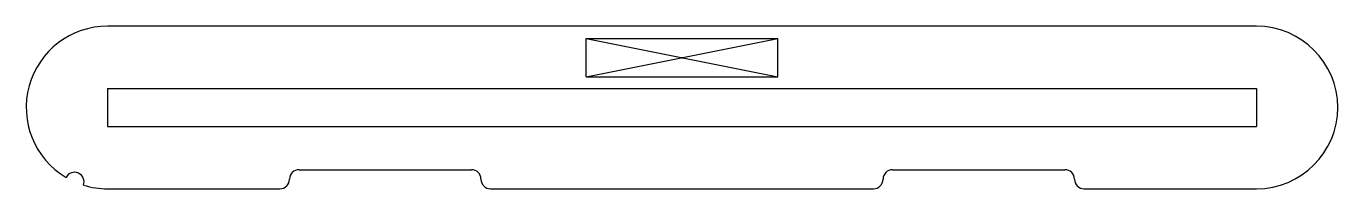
# Model space of a CAD drawing. Header units: millimetres. Extents: x 60.6 to 129.1, y 246.3 to 254.8.
import ezdxf

# ---------------------------------------------------------------- set-up
doc = ezdxf.new("R2010")
doc.units = ezdxf.units.MM
doc.header["$PDSIZE"] = -1
doc.linetypes.add('CENTERX2', pattern=[20.32, 12.7, -2.54, 2.54, -2.54])

msp = doc.modelspace()

# ---------------------------------------------------------------- linework, layer by layer
at = {"color": 7, "linetype": 'Continuous'}
for p, q in [((124.844, 254.839), (64.844, 254.839)), ((89.844, 252.19), (89.844, 254.19)), ((89.844, 254.19), (99.844, 254.19)), ((89.844, 254.19), (99.844, 254.19)), ((89.844, 252.19), (89.844, 254.19)), ((99.844, 252.19), (99.844, 254.19)), ((99.844, 252.19), (99.844, 254.19)), ((89.844, 252.19), (99.844, 252.19)), ((89.844, 252.19), (99.844, 252.19)), ((64.844, 251.589), (64.844, 249.589)), ((64.844, 251.589), (124.844, 251.589)), ((124.844, 251.589), (124.844, 249.589)), ((64.844, 249.589), (124.844, 249.589)), ((74.844, 247.339), (83.844, 247.339)), ((105.844, 247.339), (114.844, 247.339)), ((64.844, 246.339), (73.844, 246.339)), ((84.844, 246.339), (104.844, 246.339)), ((115.844, 246.339), (124.844, 246.339))]:
    msp.add_line(p, q, dxfattribs=at)
at = {"color": 7, "linetype": 'CENTERX2'}
for p, q in [((89.844, 252.19), (99.844, 254.19)), ((89.844, 254.19), (99.844, 252.19))]:
    msp.add_line(p, q, dxfattribs=at)
at = {"color": 7, "linetype": 'Continuous'}
for centre, radius, start, end in [((64.844, 250.589), 4.25, 90, 239.25924), ((124.844, 250.589), 4.25, 270, 90), ((74.844, 246.839), 0.5, 90, 180), ((83.844, 246.839), 0.5, 0, 90), ((105.844, 246.839), 0.5, 90, 180), ((114.844, 246.839), 0.5, 0, 90), ((63.113, 246.702), 0.5, 339.88149, 152.11851), ((73.844, 246.839), 0.5, 270, 0), ((84.844, 246.839), 0.5, 180, 270), ((104.844, 246.839), 0.5, 270, 0), ((115.844, 246.839), 0.5, 180, 270), ((64.844, 250.589), 4.25, 252.74076, 270)]:
    msp.add_arc(centre, radius, start, end, dxfattribs=at)
msp.add_point((94.844, 253.19), dxfattribs=at)

doc.saveas('drawing.dxf')
